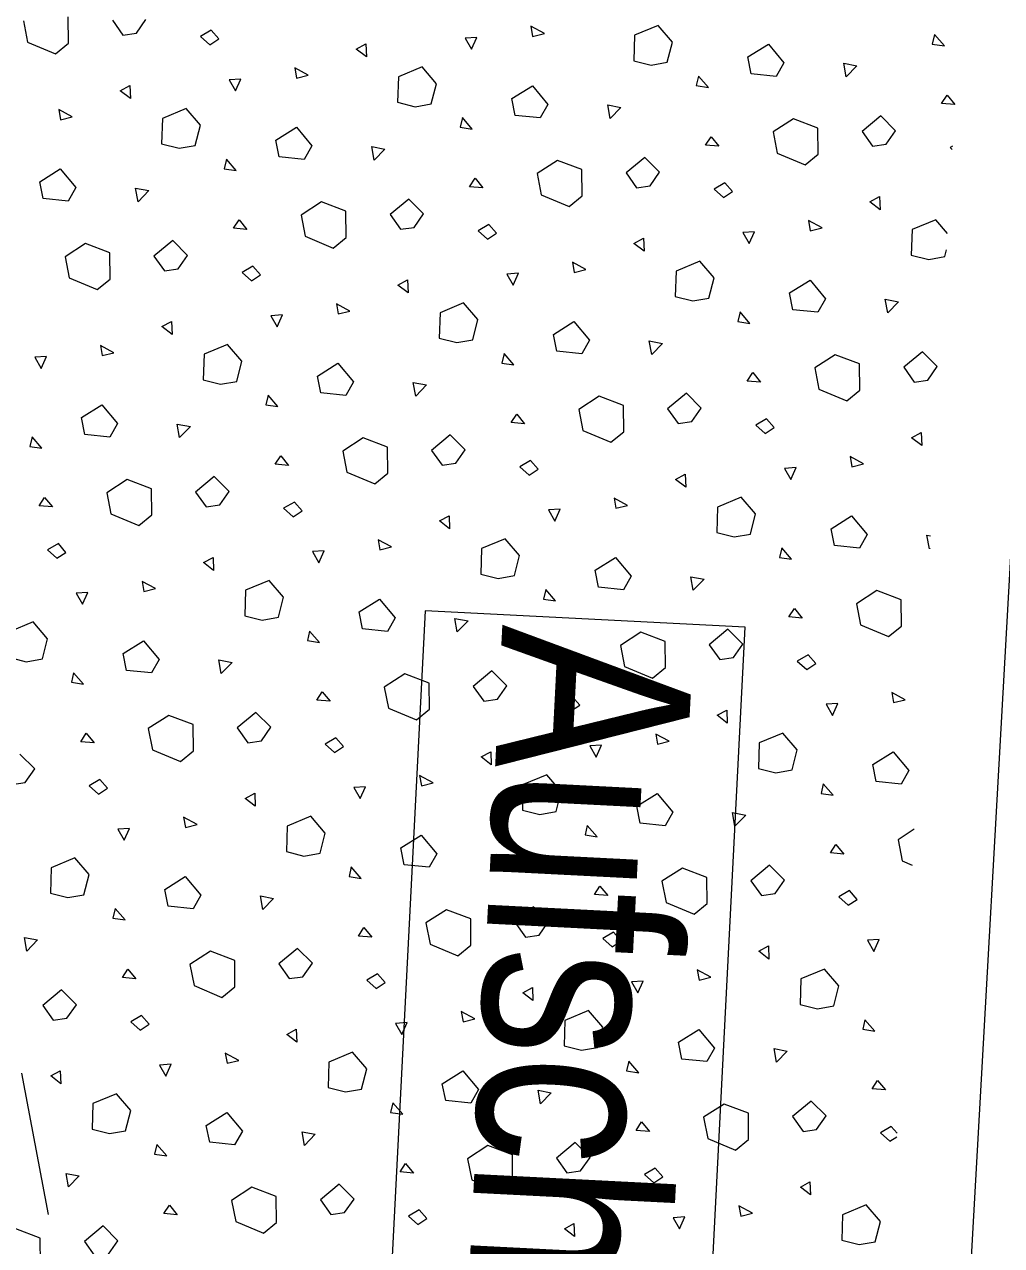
# Model space of a CAD drawing. Header units: metres. Extents: x -19025 to 34897, y -14024 to 26069.
# Drawn here: x -12150 to -11640, y 16066 to 16704 of the extents above; entities that cross this region are included whole.
import ezdxf

# ---------------------------------------------------------------- set-up
doc = ezdxf.new("R2010")
doc.units = ezdxf.units.M
doc.header["$MEASUREMENT"] = 0
doc.linetypes.add('Strichlinie eng', pattern=[0.1, 0.075, -0.025])
doc.linetypes.add('Strichlinie mittel', pattern=[0.15, 0.1, -0.05])
for name, color, linetype in [('221 Gefälledämmung 3D', 7, 'Continuous'), ('310 Dachkonstruktion massiv', 7, 'Continuous'), ('930 Beschriftung Allgemein', 7, 'Continuous'), ('937 Beschriftung Detail', 7, 'Continuous')]:
    doc.layers.add(name, color=color, linetype=linetype)
doc.styles.add('ERSTELLTER_STIL_9', font='arial.ttf', dxfattribs={"width": 0.8})

# ---------------------------------------------------------------- blocks, each defined once
blk = doc.blocks.new('*X769')
at = {"layer": '930 Beschriftung Allgemein', "color": 254, "linetype": 'Continuous', "lineweight": 9, "true_color": 0xd4d4d4}
for p, q in [((-13.87826, 20.99686), (-13.87839, 21.01053)), ((-13.84279, 21.00211), (-13.83786, 21.00914)), ((-13.90175, 21.00846), (-13.89958, 20.99743)), ((-13.85537, 21.00879), (-13.84991, 21.00108)), ((-13.80387, 21.00358), (-13.80945, 21.00032)), ((-13.79987, 20.99904), (-13.80387, 21.00358)), ((-13.63713, 21.00561), (-13.63619, 21.0003)), ((-13.63007, 21.00184), (-13.63713, 21.00561)), ((-13.57076, 21.00611), (-13.58309, 21.00097)), ((-13.56329, 20.99739), (-13.57076, 21.00611)), ((-13.89958, 20.99743), (-13.88504, 20.99133)), ((-13.88504, 20.99133), (-13.87826, 20.99686)), ((-13.84991, 21.00108), (-13.84279, 21.00211)), ((-13.80945, 21.00032), (-13.80457, 20.99593)), ((-13.80457, 20.99593), (-13.79987, 20.99904)), ((-13.72815, 20.99371), (-13.72315, 20.99642)), ((-13.72315, 20.99642), (-13.72287, 20.98963)), ((-13.6653, 20.99982), (-13.67139, 20.99943)), ((-13.67139, 20.99943), (-13.66808, 20.99362)), ((-13.66808, 20.99362), (-13.6653, 20.99982)), ((-13.63619, 21.0003), (-13.63007, 21.00184)), ((-13.58309, 21.00097), (-13.58348, 20.98767)), ((-13.566, 20.98687), (-13.56329, 20.99739)), ((-13.52391, 20.98966), (-13.51322, 20.99633)), ((-13.51322, 20.99633), (-13.50511, 20.98658)), ((-13.42659, 21.00137), (-13.42777, 20.99637)), ((-13.42777, 20.99637), (-13.42144, 20.99543)), ((-13.42144, 20.99543), (-13.42659, 21.00137)), ((-13.72287, 20.98963), (-13.72815, 20.99371)), ((-13.76023, 20.98391), (-13.75929, 20.9786)), ((-13.75317, 20.98013), (-13.76023, 20.98391)), ((-13.69386, 20.98441), (-13.70619, 20.97927)), ((-13.68639, 20.97568), (-13.69386, 20.98441)), ((-13.58348, 20.98767), (-13.57441, 20.98539)), ((-13.57441, 20.98539), (-13.566, 20.98687)), ((-13.52213, 20.98084), (-13.52391, 20.98966)), ((-13.50511, 20.98658), (-13.50911, 20.97949)), ((-13.47393, 20.9863), (-13.46708, 20.98499)), ((-13.47268, 20.97921), (-13.47393, 20.9863)), ((-13.46708, 20.98499), (-13.47268, 20.97921)), ((-13.7884, 20.97811), (-13.79449, 20.97772)), ((-13.79449, 20.97772), (-13.79119, 20.97192)), ((-13.79119, 20.97192), (-13.7884, 20.97811)), ((-13.75929, 20.9786), (-13.75317, 20.98013)), ((-13.70619, 20.97927), (-13.70658, 20.96596)), ((-13.5497, 20.97966), (-13.55087, 20.97466)), ((-13.54454, 20.97372), (-13.5497, 20.97966)), ((-13.50911, 20.97949), (-13.52213, 20.98084)), ((-13.85125, 20.97201), (-13.84626, 20.97471)), ((-13.84597, 20.96792), (-13.85125, 20.97201)), ((-13.84626, 20.97471), (-13.84597, 20.96792)), ((-13.6891, 20.96517), (-13.68639, 20.97568)), ((-13.64701, 20.96795), (-13.63632, 20.97463)), ((-13.63632, 20.97463), (-13.62821, 20.96488)), ((-13.55087, 20.97466), (-13.54454, 20.97372)), ((-13.70658, 20.96596), (-13.69751, 20.96368)), ((-13.69751, 20.96368), (-13.6891, 20.96517)), ((-13.64523, 20.95914), (-13.64701, 20.96795)), ((-13.62821, 20.96488), (-13.63221, 20.95778)), ((-13.59703, 20.96459), (-13.59019, 20.96329)), ((-13.59578, 20.95751), (-13.59703, 20.96459)), ((-13.42287, 20.96533), (-13.41999, 20.96971)), ((-13.41604, 20.96474), (-13.42287, 20.96533)), ((-13.41999, 20.96971), (-13.41603, 20.96487)), ((-13.88333, 20.9622), (-13.88239, 20.95689)), ((-13.87627, 20.95843), (-13.88333, 20.9622)), ((-13.88239, 20.95689), (-13.87627, 20.95843)), ((-13.81696, 20.9627), (-13.82929, 20.95756)), ((-13.80949, 20.95398), (-13.81696, 20.9627)), ((-13.6728, 20.95796), (-13.67397, 20.95296)), ((-13.66764, 20.95202), (-13.6728, 20.95796)), ((-13.63221, 20.95778), (-13.64523, 20.95914)), ((-13.59019, 20.96329), (-13.59578, 20.95751)), ((-13.45461, 20.95892), (-13.46436, 20.95081)), ((-13.44686, 20.95116), (-13.45461, 20.95892)), ((-13.82929, 20.95756), (-13.82968, 20.94426)), ((-13.8122, 20.94346), (-13.80949, 20.95398)), ((-13.77011, 20.94624), (-13.75942, 20.95292)), ((-13.75942, 20.95292), (-13.75131, 20.94317)), ((-13.67397, 20.95296), (-13.66764, 20.95202)), ((-13.50009, 20.95737), (-13.51074, 20.95048)), ((-13.48738, 20.95254), (-13.50009, 20.95737)), ((-13.48725, 20.93888), (-13.48738, 20.95254)), ((-13.76833, 20.93743), (-13.77011, 20.94624)), ((-13.54597, 20.94362), (-13.54309, 20.94801)), ((-13.54309, 20.94801), (-13.53902, 20.94302)), ((-13.51074, 20.95048), (-13.50857, 20.93945)), ((-13.46436, 20.95081), (-13.4589, 20.9431)), ((-13.45178, 20.94413), (-13.44686, 20.95116)), ((-13.82968, 20.94426), (-13.82061, 20.94198)), ((-13.82061, 20.94198), (-13.8122, 20.94346)), ((-13.75131, 20.94317), (-13.75531, 20.93608)), ((-13.72013, 20.94288), (-13.71329, 20.94158)), ((-13.71888, 20.9358), (-13.72013, 20.94288)), ((-13.71329, 20.94158), (-13.71888, 20.9358)), ((-13.53902, 20.94302), (-13.54597, 20.94362)), ((-13.50857, 20.93945), (-13.49403, 20.93334)), ((-13.49403, 20.93334), (-13.48725, 20.93888)), ((-13.4589, 20.9431), (-13.45178, 20.94413)), ((-13.41726, 20.94303), (-13.41844, 20.94233)), ((-13.41844, 20.94233), (-13.41735, 20.94136)), ((-13.7959, 20.93625), (-13.79707, 20.93125)), ((-13.79074, 20.93031), (-13.7959, 20.93625)), ((-13.75531, 20.93608), (-13.76833, 20.93743)), ((-13.6232, 20.93567), (-13.63384, 20.92877)), ((-13.61048, 20.93084), (-13.6232, 20.93567)), ((-13.57771, 20.93721), (-13.58746, 20.9291)), ((-13.56996, 20.92945), (-13.57771, 20.93721)), ((-13.89321, 20.92454), (-13.88252, 20.93121)), ((-13.88252, 20.93121), (-13.87442, 20.92146)), ((-13.79707, 20.93125), (-13.79074, 20.93031)), ((-13.66907, 20.92192), (-13.6662, 20.9263)), ((-13.6662, 20.9263), (-13.66212, 20.92132)), ((-13.63384, 20.92877), (-13.63167, 20.91775)), ((-13.61035, 20.91717), (-13.61048, 20.93084)), ((-13.58746, 20.9291), (-13.582, 20.92139)), ((-13.57488, 20.92242), (-13.56996, 20.92945)), ((-13.89143, 20.91572), (-13.89321, 20.92454)), ((-13.87442, 20.92146), (-13.87841, 20.91437)), ((-13.84323, 20.92118), (-13.83639, 20.91988)), ((-13.84199, 20.9141), (-13.84323, 20.92118)), ((-13.83639, 20.91988), (-13.84199, 20.9141)), ((-13.66212, 20.92132), (-13.66907, 20.92192)), ((-13.582, 20.92139), (-13.57488, 20.92242)), ((-13.53596, 20.9239), (-13.54154, 20.92063)), ((-13.54154, 20.92063), (-13.53666, 20.91624)), ((-13.53196, 20.91935), (-13.53596, 20.9239)), ((-13.87841, 20.91437), (-13.89143, 20.91572)), ((-13.7463, 20.91396), (-13.75694, 20.90706)), ((-13.73358, 20.90913), (-13.7463, 20.91396)), ((-13.70081, 20.9155), (-13.71057, 20.9074)), ((-13.69306, 20.90774), (-13.70081, 20.9155)), ((-13.63167, 20.91775), (-13.61713, 20.91164)), ((-13.61713, 20.91164), (-13.61035, 20.91717)), ((-13.53666, 20.91624), (-13.53196, 20.91935)), ((-13.46025, 20.91402), (-13.45525, 20.91673)), ((-13.45496, 20.90994), (-13.46025, 20.91402)), ((-13.45525, 20.91673), (-13.45496, 20.90994)), ((-13.75694, 20.90706), (-13.75477, 20.89604)), ((-13.73345, 20.89546), (-13.73358, 20.90913)), ((-13.71057, 20.9074), (-13.7051, 20.89969)), ((-13.69798, 20.90072), (-13.69306, 20.90774)), ((-13.79217, 20.90021), (-13.7893, 20.9046)), ((-13.7893, 20.9046), (-13.78522, 20.89961)), ((-13.7051, 20.89969), (-13.69798, 20.90072)), ((-13.65906, 20.90219), (-13.66464, 20.89892)), ((-13.65506, 20.89765), (-13.65906, 20.90219)), ((-13.49232, 20.90422), (-13.49138, 20.89891)), ((-13.48526, 20.90044), (-13.49232, 20.90422)), ((-13.42595, 20.90472), (-13.43828, 20.89958)), ((-13.41981, 20.89754), (-13.42595, 20.90472)), ((-13.78522, 20.89961), (-13.79217, 20.90021)), ((-13.75477, 20.89604), (-13.74023, 20.88993)), ((-13.74023, 20.88993), (-13.73345, 20.89546)), ((-13.66464, 20.89892), (-13.65976, 20.89454)), ((-13.65976, 20.89454), (-13.65506, 20.89765)), ((-13.58335, 20.89232), (-13.57835, 20.89503)), ((-13.57835, 20.89503), (-13.57806, 20.88823)), ((-13.52049, 20.89843), (-13.52658, 20.89804)), ((-13.52658, 20.89804), (-13.52328, 20.89223)), ((-13.52328, 20.89223), (-13.52049, 20.89843)), ((-13.49138, 20.89891), (-13.48526, 20.90044)), ((-13.43828, 20.89958), (-13.43867, 20.88627)), ((-13.8694, 20.89226), (-13.88005, 20.88536)), ((-13.85668, 20.88743), (-13.8694, 20.89226)), ((-13.82392, 20.8938), (-13.83367, 20.88569)), ((-13.81616, 20.88604), (-13.82392, 20.8938)), ((-13.57806, 20.88823), (-13.58335, 20.89232)), ((-13.42119, 20.88548), (-13.42029, 20.88899)), ((-13.88005, 20.88536), (-13.87787, 20.87433)), ((-13.85655, 20.87376), (-13.85668, 20.88743)), ((-13.83367, 20.88569), (-13.8282, 20.87798)), ((-13.82108, 20.87901), (-13.81616, 20.88604)), ((-13.61542, 20.88251), (-13.61448, 20.8772)), ((-13.60836, 20.87874), (-13.61542, 20.88251)), ((-13.54905, 20.88301), (-13.56138, 20.87787)), ((-13.54158, 20.87429), (-13.54905, 20.88301)), ((-13.43867, 20.88627), (-13.4296, 20.88399)), ((-13.4296, 20.88399), (-13.42119, 20.88548)), ((-13.8282, 20.87798), (-13.82108, 20.87901)), ((-13.78216, 20.88048), (-13.78774, 20.87722)), ((-13.78774, 20.87722), (-13.78286, 20.87283)), ((-13.78286, 20.87283), (-13.77816, 20.87594)), ((-13.77816, 20.87594), (-13.78216, 20.88048)), ((-13.64359, 20.87672), (-13.64968, 20.87633)), ((-13.64968, 20.87633), (-13.64638, 20.87052)), ((-13.64638, 20.87052), (-13.64359, 20.87672)), ((-13.61448, 20.8772), (-13.60836, 20.87874)), ((-13.56138, 20.87787), (-13.56177, 20.86457)), ((-13.87787, 20.87433), (-13.86333, 20.86823)), ((-13.86333, 20.86823), (-13.85655, 20.87376)), ((-13.70645, 20.87061), (-13.70145, 20.87332)), ((-13.70116, 20.86652), (-13.70645, 20.87061)), ((-13.70145, 20.87332), (-13.70116, 20.86652)), ((-13.54429, 20.86377), (-13.54158, 20.87429)), ((-13.5022, 20.86655), (-13.49151, 20.87323)), ((-13.49151, 20.87323), (-13.48341, 20.86348)), ((-13.56177, 20.86457), (-13.5527, 20.86229)), ((-13.5527, 20.86229), (-13.54429, 20.86377)), ((-13.50042, 20.85774), (-13.5022, 20.86655)), ((-13.48341, 20.86348), (-13.4874, 20.85639)), ((-13.45223, 20.8632), (-13.44538, 20.86189)), ((-13.45098, 20.85611), (-13.45223, 20.8632)), ((-13.73852, 20.86081), (-13.73758, 20.8555)), ((-13.73147, 20.85703), (-13.73852, 20.86081)), ((-13.73758, 20.8555), (-13.73147, 20.85703)), ((-13.68448, 20.85616), (-13.68488, 20.84286)), ((-13.67216, 20.8613), (-13.68448, 20.85616)), ((-13.66469, 20.85258), (-13.67216, 20.8613)), ((-13.52799, 20.85656), (-13.52916, 20.85156)), ((-13.52284, 20.85062), (-13.52799, 20.85656)), ((-13.4874, 20.85639), (-13.50042, 20.85774)), ((-13.44538, 20.86189), (-13.45098, 20.85611)), ((-13.82955, 20.84891), (-13.82455, 20.85161)), ((-13.82455, 20.85161), (-13.82426, 20.84482)), ((-13.76669, 20.85501), (-13.77278, 20.85462)), ((-13.77278, 20.85462), (-13.76948, 20.84882)), ((-13.76948, 20.84882), (-13.76669, 20.85501)), ((-13.66739, 20.84207), (-13.66469, 20.85258)), ((-13.6253, 20.84485), (-13.61462, 20.85152)), ((-13.61462, 20.85152), (-13.60651, 20.84177)), ((-13.52916, 20.85156), (-13.52284, 20.85062)), ((-13.82426, 20.84482), (-13.82955, 20.84891)), ((-13.62352, 20.83604), (-13.6253, 20.84485)), ((-13.86162, 20.8391), (-13.86068, 20.83379)), ((-13.85457, 20.83532), (-13.86162, 20.8391)), ((-13.79526, 20.8396), (-13.80758, 20.83446)), ((-13.78779, 20.83088), (-13.79526, 20.8396)), ((-13.68488, 20.84286), (-13.6758, 20.84058)), ((-13.6758, 20.84058), (-13.66739, 20.84207)), ((-13.60651, 20.84177), (-13.6105, 20.83468)), ((-13.57533, 20.84149), (-13.56848, 20.84019)), ((-13.57408, 20.83441), (-13.57533, 20.84149)), ((-13.56848, 20.84019), (-13.57408, 20.83441)), ((-13.88979, 20.83331), (-13.89589, 20.83292)), ((-13.89589, 20.83292), (-13.89258, 20.82711)), ((-13.89258, 20.82711), (-13.88979, 20.83331)), ((-13.86068, 20.83379), (-13.85457, 20.83532)), ((-13.80758, 20.83446), (-13.80798, 20.82116)), ((-13.79049, 20.82036), (-13.78779, 20.83088)), ((-13.65109, 20.83485), (-13.65226, 20.82986)), ((-13.64594, 20.82892), (-13.65109, 20.83485)), ((-13.6105, 20.83468), (-13.62352, 20.83604)), ((-13.47839, 20.83427), (-13.48904, 20.82738)), ((-13.46567, 20.82944), (-13.47839, 20.83427)), ((-13.43291, 20.83581), (-13.44266, 20.82771)), ((-13.42515, 20.82806), (-13.43291, 20.83581)), ((-13.7484, 20.82314), (-13.73772, 20.82982)), ((-13.73772, 20.82982), (-13.72961, 20.82007)), ((-13.65226, 20.82986), (-13.64594, 20.82892)), ((-13.52427, 20.82052), (-13.52139, 20.82491)), ((-13.52139, 20.82491), (-13.51732, 20.81992)), ((-13.48904, 20.82738), (-13.48686, 20.81635)), ((-13.46554, 20.81577), (-13.46567, 20.82944)), ((-13.44266, 20.82771), (-13.43719, 20.82)), ((-13.43007, 20.82103), (-13.42515, 20.82806)), ((-13.80798, 20.82116), (-13.7989, 20.81888)), ((-13.7989, 20.81888), (-13.79049, 20.82036)), ((-13.74662, 20.81433), (-13.7484, 20.82314)), ((-13.72961, 20.82007), (-13.73361, 20.81297)), ((-13.69843, 20.81978), (-13.69158, 20.81848)), ((-13.69718, 20.8127), (-13.69843, 20.81978)), ((-13.69158, 20.81848), (-13.69718, 20.8127)), ((-13.51732, 20.81992), (-13.52427, 20.82052)), ((-13.43719, 20.82), (-13.43007, 20.82103)), ((-13.77419, 20.81315), (-13.77536, 20.80815)), ((-13.76904, 20.80721), (-13.77419, 20.81315)), ((-13.73361, 20.81297), (-13.74662, 20.81433)), ((-13.60149, 20.81257), (-13.61214, 20.80567)), ((-13.58877, 20.80774), (-13.60149, 20.81257)), ((-13.55601, 20.81411), (-13.56576, 20.806)), ((-13.54825, 20.80635), (-13.55601, 20.81411)), ((-13.48686, 20.81635), (-13.47233, 20.81024)), ((-13.47233, 20.81024), (-13.46554, 20.81577)), ((-13.87151, 20.80144), (-13.86082, 20.80811)), ((-13.86082, 20.80811), (-13.85271, 20.79836)), ((-13.77536, 20.80815), (-13.76904, 20.80721)), ((-13.61214, 20.80567), (-13.60997, 20.79464)), ((-13.58864, 20.79407), (-13.58877, 20.80774)), ((-13.56576, 20.806), (-13.56029, 20.79829)), ((-13.55317, 20.79932), (-13.54825, 20.80635)), ((-13.86972, 20.79262), (-13.87151, 20.80144)), ((-13.64737, 20.79881), (-13.64449, 20.8032)), ((-13.64042, 20.79821), (-13.64737, 20.79881)), ((-13.64449, 20.8032), (-13.64042, 20.79821)), ((-13.56029, 20.79829), (-13.55317, 20.79932)), ((-13.51425, 20.80079), (-13.51984, 20.79753)), ((-13.51026, 20.79625), (-13.51425, 20.80079)), ((-13.85671, 20.79127), (-13.86972, 20.79262)), ((-13.85271, 20.79836), (-13.85671, 20.79127)), ((-13.82153, 20.79808), (-13.81468, 20.79677)), ((-13.82028, 20.791), (-13.82153, 20.79808)), ((-13.81468, 20.79677), (-13.82028, 20.791)), ((-13.67911, 20.7924), (-13.68886, 20.78429)), ((-13.67135, 20.78464), (-13.67911, 20.7924)), ((-13.60997, 20.79464), (-13.59543, 20.78854)), ((-13.59543, 20.78854), (-13.58864, 20.79407)), ((-13.51984, 20.79753), (-13.51496, 20.79314)), ((-13.51496, 20.79314), (-13.51026, 20.79625)), ((-13.43854, 20.79092), (-13.43354, 20.79363)), ((-13.43354, 20.79363), (-13.43326, 20.78684)), ((-13.89729, 20.79144), (-13.89846, 20.78644)), ((-13.89846, 20.78644), (-13.89214, 20.78551)), ((-13.89214, 20.78551), (-13.89729, 20.79144)), ((-13.72459, 20.79086), (-13.73524, 20.78396)), ((-13.71187, 20.78603), (-13.72459, 20.79086)), ((-13.71174, 20.77236), (-13.71187, 20.78603)), ((-13.43326, 20.78684), (-13.43854, 20.79092)), ((-13.77047, 20.77711), (-13.76759, 20.78149)), ((-13.76759, 20.78149), (-13.76352, 20.77651)), ((-13.73524, 20.78396), (-13.73307, 20.77294)), ((-13.68886, 20.78429), (-13.68339, 20.77659)), ((-13.67627, 20.77761), (-13.67135, 20.78464)), ((-13.47061, 20.78112), (-13.46968, 20.77581)), ((-13.46356, 20.77734), (-13.47061, 20.78112)), ((-13.76352, 20.77651), (-13.77047, 20.77711)), ((-13.68339, 20.77659), (-13.67627, 20.77761)), ((-13.63735, 20.77909), (-13.64294, 20.77582)), ((-13.64294, 20.77582), (-13.63806, 20.77143)), ((-13.63806, 20.77143), (-13.63336, 20.77454)), ((-13.63336, 20.77454), (-13.63735, 20.77909)), ((-13.49878, 20.77532), (-13.50488, 20.77493)), ((-13.50488, 20.77493), (-13.50157, 20.76913)), ((-13.50157, 20.76913), (-13.49878, 20.77532)), ((-13.46968, 20.77581), (-13.46356, 20.77734)), ((-13.84769, 20.76916), (-13.85834, 20.76226)), ((-13.83497, 20.76432), (-13.84769, 20.76916)), ((-13.80221, 20.7707), (-13.81196, 20.76259)), ((-13.79445, 20.76294), (-13.80221, 20.7707)), ((-13.73307, 20.77294), (-13.71853, 20.76683)), ((-13.71853, 20.76683), (-13.71174, 20.77236)), ((-13.56164, 20.76922), (-13.55664, 20.77192)), ((-13.55636, 20.76513), (-13.56164, 20.76922)), ((-13.55664, 20.77192), (-13.55636, 20.76513)), ((-13.85834, 20.76226), (-13.85617, 20.75123)), ((-13.83485, 20.75066), (-13.83497, 20.76432)), ((-13.81196, 20.76259), (-13.80649, 20.75488)), ((-13.79937, 20.75591), (-13.79445, 20.76294)), ((-13.89357, 20.7554), (-13.89069, 20.75979)), ((-13.88662, 20.7548), (-13.89357, 20.7554)), ((-13.89069, 20.75979), (-13.88662, 20.7548)), ((-13.80649, 20.75488), (-13.79937, 20.75591)), ((-13.76045, 20.75738), (-13.76604, 20.75412)), ((-13.76604, 20.75412), (-13.76116, 20.74973)), ((-13.75646, 20.75284), (-13.76045, 20.75738)), ((-13.59371, 20.75941), (-13.59278, 20.7541)), ((-13.58666, 20.75564), (-13.59371, 20.75941)), ((-13.59278, 20.7541), (-13.58666, 20.75564)), ((-13.53968, 20.75477), (-13.54007, 20.74147)), ((-13.52735, 20.75991), (-13.53968, 20.75477)), ((-13.51988, 20.75119), (-13.52735, 20.75991)), ((-13.85617, 20.75123), (-13.84163, 20.74513)), ((-13.84163, 20.74513), (-13.83485, 20.75066)), ((-13.76116, 20.74973), (-13.75646, 20.75284)), ((-13.68474, 20.74751), (-13.67974, 20.75022)), ((-13.67974, 20.75022), (-13.67946, 20.74342)), ((-13.62189, 20.75362), (-13.62798, 20.75323)), ((-13.62798, 20.75323), (-13.62467, 20.74742)), ((-13.62467, 20.74742), (-13.62189, 20.75362)), ((-13.52259, 20.74067), (-13.51988, 20.75119)), ((-13.4805, 20.74345), (-13.46981, 20.75013)), ((-13.46981, 20.75013), (-13.4617, 20.74038)), ((-13.67946, 20.74342), (-13.68474, 20.74751)), ((-13.54007, 20.74147), (-13.531, 20.73919)), ((-13.47871, 20.73464), (-13.4805, 20.74345)), ((-13.88355, 20.73568), (-13.88914, 20.73241)), ((-13.87956, 20.73113), (-13.88355, 20.73568)), ((-13.71681, 20.73771), (-13.71588, 20.73239)), ((-13.70976, 20.73393), (-13.71681, 20.73771)), ((-13.65045, 20.7382), (-13.66278, 20.73306)), ((-13.64298, 20.72948), (-13.65045, 20.7382)), ((-13.531, 20.73919), (-13.52259, 20.74067)), ((-13.4617, 20.74038), (-13.4657, 20.73329)), ((-13.43052, 20.74009), (-13.42865, 20.73974)), ((-13.42927, 20.73301), (-13.43052, 20.74009)), ((-13.88914, 20.73241), (-13.88426, 20.72802)), ((-13.88426, 20.72802), (-13.87956, 20.73113)), ((-13.80784, 20.72581), (-13.80284, 20.72851)), ((-13.80284, 20.72851), (-13.80256, 20.72172)), ((-13.74499, 20.73191), (-13.75108, 20.73152)), ((-13.75108, 20.73152), (-13.74777, 20.72572)), ((-13.74777, 20.72572), (-13.74499, 20.73191)), ((-13.71588, 20.73239), (-13.70976, 20.73393)), ((-13.66278, 20.73306), (-13.66317, 20.71976)), ((-13.64569, 20.71896), (-13.64298, 20.72948)), ((-13.50628, 20.73346), (-13.50746, 20.72846)), ((-13.50113, 20.72752), (-13.50628, 20.73346)), ((-13.4657, 20.73329), (-13.47871, 20.73464)), ((-13.42902, 20.73327), (-13.42927, 20.73301)), ((-13.80256, 20.72172), (-13.80784, 20.72581)), ((-13.6036, 20.72175), (-13.59291, 20.72842)), ((-13.59291, 20.72842), (-13.5848, 20.71867)), ((-13.50746, 20.72846), (-13.50113, 20.72752)), ((-13.83992, 20.716), (-13.83898, 20.71069)), ((-13.83286, 20.71222), (-13.83992, 20.716)), ((-13.77355, 20.7165), (-13.78588, 20.71136)), ((-13.76608, 20.70778), (-13.77355, 20.7165)), ((-13.66317, 20.71976), (-13.6541, 20.71748)), ((-13.6541, 20.71748), (-13.64569, 20.71896)), ((-13.60182, 20.71294), (-13.6036, 20.72175)), ((-13.5848, 20.71867), (-13.5888, 20.71158)), ((-13.55362, 20.71839), (-13.54677, 20.71709)), ((-13.55237, 20.71131), (-13.55362, 20.71839)), ((-13.54677, 20.71709), (-13.55237, 20.71131)), ((-13.86809, 20.71021), (-13.87418, 20.70982)), ((-13.87418, 20.70982), (-13.87087, 20.70401)), ((-13.87087, 20.70401), (-13.86809, 20.71021)), ((-13.83898, 20.71069), (-13.83286, 20.71222)), ((-13.78588, 20.71136), (-13.78627, 20.69805)), ((-13.62938, 20.71175), (-13.63056, 20.70675)), ((-13.62423, 20.70582), (-13.62938, 20.71175)), ((-13.5888, 20.71158), (-13.60182, 20.71294)), ((-13.45668, 20.71117), (-13.46733, 20.70427)), ((-13.44397, 20.70634), (-13.45668, 20.71117)), ((-13.76879, 20.69726), (-13.76608, 20.70778)), ((-13.7267, 20.70004), (-13.71601, 20.70672)), ((-13.71601, 20.70672), (-13.7079, 20.69697)), ((-13.63056, 20.70675), (-13.62423, 20.70582)), ((-13.46733, 20.70427), (-13.46516, 20.69325)), ((-13.44384, 20.69267), (-13.44397, 20.70634)), ((-13.78627, 20.69805), (-13.7772, 20.69578)), ((-13.7772, 20.69578), (-13.76879, 20.69726)), ((-13.72492, 20.69123), (-13.7267, 20.70004)), ((-13.7079, 20.69697), (-13.7119, 20.68987)), ((-13.67672, 20.69668), (-13.66987, 20.69538)), ((-13.67547, 20.6896), (-13.67672, 20.69668)), ((-13.50256, 20.69742), (-13.49968, 20.70181)), ((-13.49561, 20.69682), (-13.50256, 20.69742)), ((-13.49968, 20.70181), (-13.49561, 20.69682)), ((-13.89665, 20.69479), (-13.90898, 20.68965)), ((-13.88918, 20.68607), (-13.89665, 20.69479)), ((-13.7119, 20.68987), (-13.72492, 20.69123)), ((-13.66987, 20.69538), (-13.67547, 20.6896)), ((-13.5343, 20.69101), (-13.54405, 20.6829)), ((-13.52654, 20.68325), (-13.5343, 20.69101)), ((-13.46516, 20.69325), (-13.45062, 20.68714)), ((-13.45062, 20.68714), (-13.44384, 20.69267)), ((-13.89189, 20.67555), (-13.88918, 20.68607)), ((-13.8498, 20.67834), (-13.83911, 20.68501)), ((-13.83911, 20.68501), (-13.831, 20.67526)), ((-13.75249, 20.69005), (-13.75366, 20.68505)), ((-13.75366, 20.68505), (-13.74733, 20.68411)), ((-13.74733, 20.68411), (-13.75249, 20.69005)), ((-13.57978, 20.68947), (-13.59043, 20.68257)), ((-13.56707, 20.68464), (-13.57978, 20.68947)), ((-13.56694, 20.67097), (-13.56707, 20.68464)), ((-13.84802, 20.66952), (-13.8498, 20.67834)), ((-13.62566, 20.67571), (-13.62278, 20.6801)), ((-13.62278, 20.6801), (-13.61871, 20.67511)), ((-13.59043, 20.68257), (-13.58826, 20.67154)), ((-13.54405, 20.6829), (-13.53859, 20.67519)), ((-13.53147, 20.67622), (-13.52654, 20.68325)), ((-13.49255, 20.67769), (-13.49813, 20.67443)), ((-13.48855, 20.67315), (-13.49255, 20.67769)), ((-13.90937, 20.67635), (-13.9003, 20.67407)), ((-13.9003, 20.67407), (-13.89189, 20.67555)), ((-13.831, 20.67526), (-13.835, 20.66817)), ((-13.79982, 20.67498), (-13.79298, 20.67367)), ((-13.79857, 20.66789), (-13.79982, 20.67498)), ((-13.79298, 20.67367), (-13.79857, 20.66789)), ((-13.61871, 20.67511), (-13.62566, 20.67571)), ((-13.58826, 20.67154), (-13.57372, 20.66544)), ((-13.53859, 20.67519), (-13.53147, 20.67622)), ((-13.49813, 20.67443), (-13.49325, 20.67004)), ((-13.49325, 20.67004), (-13.48855, 20.67315)), ((-13.87559, 20.66834), (-13.87676, 20.66334)), ((-13.87043, 20.6624), (-13.87559, 20.66834)), ((-13.835, 20.66817), (-13.84802, 20.66952)), ((-13.70288, 20.66776), (-13.71353, 20.66086)), ((-13.69017, 20.66293), (-13.70288, 20.66776)), ((-13.6574, 20.6693), (-13.66715, 20.66119)), ((-13.64965, 20.66154), (-13.6574, 20.6693)), ((-13.57372, 20.66544), (-13.56694, 20.67097)), ((-13.87676, 20.66334), (-13.87043, 20.6624)), ((-13.74876, 20.65401), (-13.74588, 20.65839)), ((-13.74588, 20.65839), (-13.74181, 20.65341)), ((-13.71353, 20.66086), (-13.71136, 20.64984)), ((-13.69004, 20.64926), (-13.69017, 20.66293)), ((-13.66715, 20.66119), (-13.66169, 20.65349)), ((-13.65457, 20.65451), (-13.64965, 20.66154)), ((-13.74181, 20.65341), (-13.74876, 20.65401)), ((-13.66169, 20.65349), (-13.65457, 20.65451)), ((-13.61565, 20.65599), (-13.62123, 20.65272)), ((-13.62123, 20.65272), (-13.61635, 20.64833)), ((-13.61165, 20.65144), (-13.61565, 20.65599)), ((-13.47708, 20.65222), (-13.48317, 20.65183)), ((-13.47987, 20.64603), (-13.47708, 20.65222)), ((-13.44891, 20.65802), (-13.44797, 20.65271)), ((-13.44185, 20.65424), (-13.44891, 20.65802)), ((-13.44797, 20.65271), (-13.44185, 20.65424)), ((-13.82598, 20.64605), (-13.83663, 20.63916)), ((-13.81327, 20.64122), (-13.82598, 20.64605)), ((-13.7805, 20.6476), (-13.79025, 20.63949)), ((-13.77275, 20.63984), (-13.7805, 20.6476)), ((-13.71136, 20.64984), (-13.69682, 20.64373)), ((-13.69682, 20.64373), (-13.69004, 20.64926)), ((-13.61635, 20.64833), (-13.61165, 20.65144)), ((-13.53993, 20.64612), (-13.53494, 20.64882)), ((-13.53465, 20.64203), (-13.53993, 20.64612)), ((-13.53494, 20.64882), (-13.53465, 20.64203)), ((-13.48317, 20.65183), (-13.47987, 20.64603)), ((-13.81314, 20.62756), (-13.81327, 20.64122)), ((-13.79025, 20.63949), (-13.78479, 20.63178)), ((-13.77767, 20.63281), (-13.77275, 20.63984)), ((-13.87186, 20.6323), (-13.86899, 20.63669)), ((-13.86899, 20.63669), (-13.86491, 20.6317)), ((-13.83663, 20.63916), (-13.83446, 20.62813)), ((-13.73875, 20.63428), (-13.74433, 20.63101)), ((-13.73475, 20.62974), (-13.73875, 20.63428)), ((-13.57201, 20.63631), (-13.57107, 20.631)), ((-13.56495, 20.63253), (-13.57201, 20.63631)), ((-13.50564, 20.63681), (-13.51797, 20.63167)), ((-13.49817, 20.62809), (-13.50564, 20.63681)), ((-13.86491, 20.6317), (-13.87186, 20.6323)), ((-13.83446, 20.62813), (-13.81992, 20.62202)), ((-13.81992, 20.62202), (-13.81314, 20.62756)), ((-13.78479, 20.63178), (-13.77767, 20.63281)), ((-13.74433, 20.63101), (-13.73945, 20.62663)), ((-13.73945, 20.62663), (-13.73475, 20.62974)), ((-13.66304, 20.62441), (-13.65804, 20.62712)), ((-13.65804, 20.62712), (-13.65775, 20.62032)), ((-13.60018, 20.63052), (-13.60627, 20.63013)), ((-13.60627, 20.63013), (-13.60297, 20.62432)), ((-13.60297, 20.62432), (-13.60018, 20.63052)), ((-13.57107, 20.631), (-13.56495, 20.63253)), ((-13.51797, 20.63167), (-13.51836, 20.61837)), ((-13.50088, 20.61757), (-13.49817, 20.62809)), ((-13.45879, 20.62035), (-13.4481, 20.62703)), ((-13.4481, 20.62703), (-13.43999, 20.61728)), ((-13.89585, 20.61813), (-13.9036, 20.62589)), ((-13.65775, 20.62032), (-13.66304, 20.62441)), ((-13.45701, 20.61154), (-13.45879, 20.62035)), ((-13.90077, 20.6111), (-13.89585, 20.61813)), ((-13.69511, 20.6146), (-13.69417, 20.60929)), ((-13.68805, 20.61083), (-13.69511, 20.6146)), ((-13.62874, 20.6151), (-13.64107, 20.60996)), ((-13.62127, 20.60638), (-13.62874, 20.6151)), ((-13.51836, 20.61837), (-13.50929, 20.61609)), ((-13.50929, 20.61609), (-13.50088, 20.61757)), ((-13.43999, 20.61728), (-13.44399, 20.61018)), ((-13.90789, 20.61007), (-13.90077, 20.6111)), ((-13.86185, 20.61258), (-13.86743, 20.60931)), ((-13.86743, 20.60931), (-13.86255, 20.60492)), ((-13.86255, 20.60492), (-13.85785, 20.60803)), ((-13.85785, 20.60803), (-13.86185, 20.61258)), ((-13.72328, 20.60881), (-13.72937, 20.60842)), ((-13.72937, 20.60842), (-13.72607, 20.60262)), ((-13.72607, 20.60262), (-13.72328, 20.60881)), ((-13.69417, 20.60929), (-13.68805, 20.61083)), ((-13.64107, 20.60996), (-13.64146, 20.59666)), ((-13.48458, 20.61036), (-13.48575, 20.60536)), ((-13.47942, 20.60442), (-13.48458, 20.61036)), ((-13.44399, 20.61018), (-13.45701, 20.61154)), ((-13.78614, 20.6027), (-13.78114, 20.60541)), ((-13.78085, 20.59862), (-13.78614, 20.6027)), ((-13.78114, 20.60541), (-13.78085, 20.59862)), ((-13.62398, 20.59586), (-13.62127, 20.60638)), ((-13.58189, 20.59865), (-13.5712, 20.60532)), ((-13.5712, 20.60532), (-13.5631, 20.59557)), ((-13.48575, 20.60536), (-13.47942, 20.60442)), ((-13.64146, 20.59666), (-13.63239, 20.59438)), ((-13.63239, 20.59438), (-13.62398, 20.59586)), ((-13.58011, 20.58983), (-13.58189, 20.59865)), ((-13.5631, 20.59557), (-13.56709, 20.58848)), ((-13.53191, 20.59529), (-13.52507, 20.59398)), ((-13.53067, 20.58821), (-13.53191, 20.59529)), ((-13.81821, 20.5929), (-13.81727, 20.58759)), ((-13.81115, 20.58912), (-13.81821, 20.5929)), ((-13.81727, 20.58759), (-13.81115, 20.58912)), ((-13.75184, 20.5934), (-13.76417, 20.58826)), ((-13.74437, 20.58467), (-13.75184, 20.5934)), ((-13.60768, 20.58865), (-13.60885, 20.58365)), ((-13.60252, 20.58272), (-13.60768, 20.58865)), ((-13.56709, 20.58848), (-13.58011, 20.58983)), ((-13.52507, 20.59398), (-13.53067, 20.58821)), ((-13.84638, 20.58711), (-13.85247, 20.58672)), ((-13.85247, 20.58672), (-13.84917, 20.58091)), ((-13.84917, 20.58091), (-13.84638, 20.58711)), ((-13.76417, 20.58826), (-13.76456, 20.57495)), ((-13.74708, 20.57416), (-13.74437, 20.58467)), ((-13.70499, 20.57694), (-13.6943, 20.58362)), ((-13.6943, 20.58362), (-13.6862, 20.57387)), ((-13.60885, 20.58365), (-13.60252, 20.58272)), ((-13.43724, 20.58661), (-13.44562, 20.58117)), ((-13.70321, 20.56813), (-13.70499, 20.57694)), ((-13.48085, 20.57432), (-13.47798, 20.5787)), ((-13.47798, 20.5787), (-13.4739, 20.57372)), ((-13.44562, 20.58117), (-13.44345, 20.57015)), ((-13.87495, 20.57169), (-13.88727, 20.56655)), ((-13.86747, 20.56297), (-13.87495, 20.57169)), ((-13.76456, 20.57495), (-13.75549, 20.57267)), ((-13.75549, 20.57267), (-13.74708, 20.57416)), ((-13.6862, 20.57387), (-13.69019, 20.56677)), ((-13.65502, 20.57358), (-13.64817, 20.57228)), ((-13.65377, 20.5665), (-13.65502, 20.57358)), ((-13.64817, 20.57228), (-13.65377, 20.5665)), ((-13.4739, 20.57372), (-13.48085, 20.57432)), ((-13.44345, 20.57015), (-13.43828, 20.56798)), ((-13.88727, 20.56655), (-13.88767, 20.55325)), ((-13.87018, 20.55245), (-13.86747, 20.56297)), ((-13.73078, 20.56695), (-13.73195, 20.56195)), ((-13.72563, 20.56101), (-13.73078, 20.56695)), ((-13.69019, 20.56677), (-13.70321, 20.56813)), ((-13.55808, 20.56637), (-13.56873, 20.55947)), ((-13.54536, 20.56153), (-13.55808, 20.56637)), ((-13.5126, 20.56791), (-13.52235, 20.5598)), ((-13.50484, 20.56015), (-13.5126, 20.56791)), ((-13.82809, 20.55523), (-13.81741, 20.56191)), ((-13.81741, 20.56191), (-13.8093, 20.55216)), ((-13.73195, 20.56195), (-13.72563, 20.56101)), ((-13.60396, 20.55261), (-13.60108, 20.557)), ((-13.60108, 20.557), (-13.597, 20.55201)), ((-13.56873, 20.55947), (-13.56655, 20.54844)), ((-13.54523, 20.54787), (-13.54536, 20.56153)), ((-13.52235, 20.5598), (-13.51688, 20.55209)), ((-13.50976, 20.55312), (-13.50484, 20.56015)), ((-13.88767, 20.55325), (-13.87859, 20.55097)), ((-13.87859, 20.55097), (-13.87018, 20.55245)), ((-13.82631, 20.54642), (-13.82809, 20.55523)), ((-13.8093, 20.55216), (-13.81329, 20.54507)), ((-13.77812, 20.55188), (-13.77127, 20.55057)), ((-13.77687, 20.54479), (-13.77812, 20.55188)), ((-13.77127, 20.55057), (-13.77687, 20.54479)), ((-13.597, 20.55201), (-13.60396, 20.55261)), ((-13.51688, 20.55209), (-13.50976, 20.55312)), ((-13.47084, 20.55459), (-13.47642, 20.55133)), ((-13.47642, 20.55133), (-13.47154, 20.54694)), ((-13.46684, 20.55005), (-13.47084, 20.55459)), ((-13.85388, 20.54524), (-13.85505, 20.54024)), ((-13.84873, 20.5393), (-13.85388, 20.54524)), ((-13.81329, 20.54507), (-13.82631, 20.54642)), ((-13.68118, 20.54466), (-13.69183, 20.53776)), ((-13.66846, 20.53983), (-13.68118, 20.54466)), ((-13.6357, 20.5462), (-13.64545, 20.53809)), ((-13.62794, 20.53844), (-13.6357, 20.5462)), ((-13.56655, 20.54844), (-13.55201, 20.54234)), ((-13.55201, 20.54234), (-13.54523, 20.54787)), ((-13.47154, 20.54694), (-13.46684, 20.55005)), ((-13.85505, 20.54024), (-13.84873, 20.5393)), ((-13.69183, 20.53776), (-13.68965, 20.52674)), ((-13.66833, 20.52616), (-13.66846, 20.53983)), ((-13.64545, 20.53809), (-13.63998, 20.53039)), ((-13.63286, 20.53141), (-13.62794, 20.53844)), ((-13.72706, 20.53091), (-13.72418, 20.53529)), ((-13.72418, 20.53529), (-13.72011, 20.53031)), ((-13.63998, 20.53039), (-13.63286, 20.53141)), ((-13.59394, 20.53289), (-13.59953, 20.52962)), ((-13.58994, 20.52834), (-13.59394, 20.53289)), ((-13.90122, 20.53017), (-13.89437, 20.52887)), ((-13.89997, 20.52309), (-13.90122, 20.53017)), ((-13.89437, 20.52887), (-13.89997, 20.52309)), ((-13.72011, 20.53031), (-13.72706, 20.53091)), ((-13.68965, 20.52674), (-13.67512, 20.52063)), ((-13.67512, 20.52063), (-13.66833, 20.52616)), ((-13.59953, 20.52962), (-13.59464, 20.52523)), ((-13.59464, 20.52523), (-13.58994, 20.52834)), ((-13.51823, 20.52302), (-13.51323, 20.52572)), ((-13.51323, 20.52572), (-13.51294, 20.51893)), ((-13.45537, 20.52912), (-13.46146, 20.52873)), ((-13.46146, 20.52873), (-13.45816, 20.52293)), ((-13.45816, 20.52293), (-13.45537, 20.52912)), ((-13.80428, 20.52295), (-13.81493, 20.51606)), ((-13.79156, 20.51812), (-13.80428, 20.52295)), ((-13.7588, 20.52449), (-13.76855, 20.51639)), ((-13.75104, 20.51674), (-13.7588, 20.52449)), ((-13.51294, 20.51893), (-13.51823, 20.52302)), ((-13.85016, 20.5092), (-13.84728, 20.51359)), ((-13.84728, 20.51359), (-13.84321, 20.5086)), ((-13.81493, 20.51606), (-13.81276, 20.50503)), ((-13.79143, 20.50445), (-13.79156, 20.51812)), ((-13.76855, 20.51639), (-13.76308, 20.50868)), ((-13.75596, 20.50971), (-13.75104, 20.51674)), ((-13.5503, 20.51321), (-13.54936, 20.5079)), ((-13.54325, 20.50943), (-13.5503, 20.51321)), ((-13.48394, 20.51371), (-13.49626, 20.50857)), ((-13.47647, 20.50499), (-13.48394, 20.51371)), ((-13.84321, 20.5086), (-13.85016, 20.5092)), ((-13.76308, 20.50868), (-13.75596, 20.50971)), ((-13.71704, 20.51118), (-13.72263, 20.50791)), ((-13.72263, 20.50791), (-13.71775, 20.50353)), ((-13.71775, 20.50353), (-13.71305, 20.50664)), ((-13.71305, 20.50664), (-13.71704, 20.51118)), ((-13.57847, 20.50742), (-13.58457, 20.50703)), ((-13.58457, 20.50703), (-13.58126, 20.50122)), ((-13.58126, 20.50122), (-13.57847, 20.50742)), ((-13.54936, 20.5079), (-13.54325, 20.50943)), ((-13.49626, 20.50857), (-13.49666, 20.49526)), ((-13.8819, 20.50279), (-13.89165, 20.49468)), ((-13.87414, 20.49503), (-13.8819, 20.50279)), ((-13.81276, 20.50503), (-13.79822, 20.49892)), ((-13.79822, 20.49892), (-13.79143, 20.50445)), ((-13.64133, 20.50131), (-13.63633, 20.50402)), ((-13.63604, 20.49722), (-13.64133, 20.50131)), ((-13.63633, 20.50402), (-13.63604, 20.49722)), ((-13.47917, 20.49447), (-13.47647, 20.50499)), ((-13.89165, 20.49468), (-13.88618, 20.48697)), ((-13.87906, 20.488), (-13.87414, 20.49503)), ((-13.49666, 20.49526), (-13.48758, 20.49299)), ((-13.48758, 20.49299), (-13.47917, 20.49447)), ((-13.88618, 20.48697), (-13.87906, 20.488)), ((-13.84014, 20.48947), (-13.84573, 20.48621)), ((-13.83615, 20.48493), (-13.84014, 20.48947)), ((-13.6734, 20.4915), (-13.67247, 20.48619)), ((-13.66635, 20.48773), (-13.6734, 20.4915)), ((-13.67247, 20.48619), (-13.66635, 20.48773)), ((-13.61937, 20.48686), (-13.61976, 20.47356)), ((-13.60704, 20.492), (-13.61937, 20.48686)), ((-13.59957, 20.48328), (-13.60704, 20.492)), ((-13.46287, 20.48726), (-13.46404, 20.48226)), ((-13.45772, 20.48132), (-13.46287, 20.48726)), ((-13.84573, 20.48621), (-13.84085, 20.48182)), ((-13.84085, 20.48182), (-13.83615, 20.48493)), ((-13.76443, 20.4796), (-13.75943, 20.48231)), ((-13.75943, 20.48231), (-13.75915, 20.47552)), ((-13.70157, 20.48571), (-13.70767, 20.48532)), ((-13.70767, 20.48532), (-13.70436, 20.47951)), ((-13.70436, 20.47951), (-13.70157, 20.48571)), ((-13.60228, 20.47276), (-13.59957, 20.48328)), ((-13.56019, 20.47555), (-13.5495, 20.48222)), ((-13.5495, 20.48222), (-13.54139, 20.47247)), ((-13.46404, 20.48226), (-13.45772, 20.48132)), ((-13.75915, 20.47552), (-13.76443, 20.4796)), ((-13.5584, 20.46673), (-13.56019, 20.47555)), ((-13.7965, 20.4698), (-13.79557, 20.46449)), ((-13.78945, 20.46602), (-13.7965, 20.4698)), ((-13.73014, 20.4703), (-13.74247, 20.46516)), ((-13.72267, 20.46157), (-13.73014, 20.4703)), ((-13.61976, 20.47356), (-13.61069, 20.47128)), ((-13.61069, 20.47128), (-13.60228, 20.47276)), ((-13.54139, 20.47247), (-13.54539, 20.46538)), ((-13.51021, 20.47219), (-13.50336, 20.47088)), ((-13.50896, 20.4651), (-13.51021, 20.47219)), ((-13.50336, 20.47088), (-13.50896, 20.4651)), ((-13.82468, 20.464), (-13.83077, 20.46361)), ((-13.83077, 20.46361), (-13.82746, 20.45781)), ((-13.82746, 20.45781), (-13.82468, 20.464)), ((-13.79557, 20.46449), (-13.78945, 20.46602)), ((-13.74247, 20.46516), (-13.74286, 20.45185)), ((-13.72538, 20.45106), (-13.72267, 20.46157)), ((-13.58597, 20.46555), (-13.58714, 20.46055)), ((-13.58082, 20.45961), (-13.58597, 20.46555)), ((-13.54539, 20.46538), (-13.5584, 20.46673)), ((-13.88753, 20.4579), (-13.88253, 20.4606)), ((-13.88225, 20.45381), (-13.88753, 20.4579)), ((-13.88253, 20.4606), (-13.88225, 20.45381)), ((-13.68329, 20.45384), (-13.6726, 20.46052)), ((-13.6726, 20.46052), (-13.66449, 20.45077)), ((-13.58714, 20.46055), (-13.58082, 20.45961)), ((-13.45915, 20.45122), (-13.45627, 20.4556)), ((-13.45627, 20.4556), (-13.4522, 20.45062)), ((-13.85324, 20.44859), (-13.86557, 20.44345)), ((-13.84577, 20.43987), (-13.85324, 20.44859)), ((-13.74286, 20.45185), (-13.73379, 20.44957)), ((-13.73379, 20.44957), (-13.72538, 20.45106)), ((-13.6815, 20.44503), (-13.68329, 20.45384)), ((-13.66449, 20.45077), (-13.66849, 20.44367)), ((-13.63331, 20.45048), (-13.62646, 20.44918)), ((-13.63206, 20.4434), (-13.63331, 20.45048)), ((-13.62646, 20.44918), (-13.63206, 20.4434)), ((-13.4522, 20.45062), (-13.45915, 20.45122)), ((-13.86557, 20.44345), (-13.86596, 20.43015)), ((-13.70907, 20.44385), (-13.71025, 20.43885)), ((-13.70392, 20.43791), (-13.70907, 20.44385)), ((-13.66849, 20.44367), (-13.6815, 20.44503)), ((-13.53637, 20.44326), (-13.54702, 20.43637)), ((-13.52365, 20.43843), (-13.53637, 20.44326)), ((-13.49089, 20.44481), (-13.50064, 20.4367)), ((-13.48313, 20.43705), (-13.49089, 20.44481)), ((-13.84848, 20.42935), (-13.84577, 20.43987)), ((-13.80639, 20.43213), (-13.7957, 20.43881)), ((-13.7957, 20.43881), (-13.78759, 20.42906)), ((-13.71025, 20.43885), (-13.70392, 20.43791)), ((-13.54702, 20.43637), (-13.54485, 20.42534)), ((-13.52353, 20.42477), (-13.52365, 20.43843)), ((-13.50064, 20.4367), (-13.49517, 20.42899)), ((-13.48805, 20.43002), (-13.48313, 20.43705)), ((-13.86596, 20.43015), (-13.85689, 20.42787)), ((-13.85689, 20.42787), (-13.84848, 20.42935)), ((-13.80461, 20.42332), (-13.80639, 20.43213)), ((-13.78759, 20.42906), (-13.79159, 20.42197)), ((-13.58225, 20.42951), (-13.57937, 20.4339)), ((-13.5753, 20.42891), (-13.58225, 20.42951)), ((-13.57937, 20.4339), (-13.5753, 20.42891)), ((-13.49517, 20.42899), (-13.48805, 20.43002)), ((-13.44913, 20.43149), (-13.45472, 20.42822)), ((-13.44613, 20.42807), (-13.44913, 20.43149)), ((-13.79159, 20.42197), (-13.80461, 20.42332)), ((-13.75641, 20.42877), (-13.74956, 20.42747)), ((-13.75516, 20.42169), (-13.75641, 20.42877)), ((-13.74956, 20.42747), (-13.75516, 20.42169)), ((-13.61399, 20.4231), (-13.62374, 20.41499)), ((-13.60623, 20.41534), (-13.61399, 20.4231)), ((-13.54485, 20.42534), (-13.53031, 20.41923)), ((-13.53031, 20.41923), (-13.52353, 20.42477)), ((-13.45472, 20.42822), (-13.44984, 20.42384)), ((-13.44984, 20.42384), (-13.44623, 20.42622)), ((-13.83217, 20.42214), (-13.83335, 20.41714)), ((-13.83335, 20.41714), (-13.82702, 20.4162)), ((-13.82702, 20.4162), (-13.83217, 20.42214)), ((-13.65947, 20.42156), (-13.67012, 20.41466)), ((-13.64676, 20.41673), (-13.65947, 20.42156)), ((-13.64663, 20.40306), (-13.64676, 20.41673)), ((-13.70535, 20.40781), (-13.70247, 20.41219)), ((-13.70247, 20.41219), (-13.6984, 20.40721)), ((-13.67012, 20.41466), (-13.66795, 20.40364)), ((-13.62374, 20.41499), (-13.61828, 20.40728)), ((-13.61116, 20.40831), (-13.60623, 20.41534)), ((-13.87951, 20.40707), (-13.87266, 20.40577)), ((-13.87826, 20.39999), (-13.87951, 20.40707)), ((-13.87266, 20.40577), (-13.87826, 20.39999)), ((-13.6984, 20.40721), (-13.70535, 20.40781)), ((-13.66795, 20.40364), (-13.65341, 20.39753)), ((-13.61828, 20.40728), (-13.61116, 20.40831)), ((-13.57223, 20.40979), (-13.57782, 20.40652)), ((-13.57782, 20.40652), (-13.57294, 20.40213)), ((-13.57294, 20.40213), (-13.56824, 20.40524)), ((-13.56824, 20.40524), (-13.57223, 20.40979)), ((-13.78257, 20.39985), (-13.79322, 20.39295)), ((-13.76986, 20.39502), (-13.78257, 20.39985)), ((-13.73709, 20.40139), (-13.74684, 20.39329)), ((-13.72933, 20.39363), (-13.73709, 20.40139)), ((-13.65341, 20.39753), (-13.64663, 20.40306)), ((-13.49652, 20.39992), (-13.49152, 20.40262)), ((-13.49124, 20.39583), (-13.49652, 20.39992)), ((-13.49152, 20.40262), (-13.49124, 20.39583)), ((-13.79322, 20.39295), (-13.79105, 20.38193)), ((-13.76973, 20.38135), (-13.76986, 20.39502)), ((-13.74684, 20.39329), (-13.74138, 20.38558)), ((-13.73426, 20.38661), (-13.72933, 20.39363)), ((-13.82845, 20.3861), (-13.82557, 20.39049)), ((-13.8215, 20.3855), (-13.82845, 20.3861)), ((-13.82557, 20.39049), (-13.8215, 20.3855)), ((-13.74138, 20.38558), (-13.73426, 20.38661)), ((-13.69534, 20.38808), (-13.70092, 20.38481)), ((-13.70092, 20.38481), (-13.69604, 20.38043)), ((-13.69134, 20.38354), (-13.69534, 20.38808)), ((-13.5286, 20.39011), (-13.52766, 20.3848)), ((-13.52154, 20.38633), (-13.5286, 20.39011)), ((-13.52766, 20.3848), (-13.52154, 20.38633)), ((-13.47456, 20.38547), (-13.47495, 20.37216)), ((-13.46223, 20.39061), (-13.47456, 20.38547)), ((-13.45476, 20.38188), (-13.46223, 20.39061)), ((-13.89296, 20.37332), (-13.90567, 20.37815)), ((-13.86019, 20.37969), (-13.86994, 20.37158)), ((-13.85244, 20.37193), (-13.86019, 20.37969)), ((-13.79105, 20.38193), (-13.77651, 20.37582)), ((-13.77651, 20.37582), (-13.76973, 20.38135)), ((-13.69604, 20.38043), (-13.69134, 20.38354)), ((-13.61962, 20.37821), (-13.61462, 20.38092)), ((-13.61434, 20.37412), (-13.61962, 20.37821)), ((-13.61462, 20.38092), (-13.61434, 20.37412)), ((-13.55677, 20.38432), (-13.56286, 20.38393)), ((-13.56286, 20.38393), (-13.55955, 20.37812)), ((-13.55955, 20.37812), (-13.55677, 20.38432)), ((-13.45747, 20.37137), (-13.45476, 20.38188)), ((-13.89283, 20.35965), (-13.89296, 20.37332)), ((-13.85736, 20.3649), (-13.85244, 20.37193)), ((-13.47495, 20.37216), (-13.46588, 20.36988)), ((-13.86994, 20.37158), (-13.86448, 20.36387)), ((-13.46588, 20.36988), (-13.45747, 20.37137))]:
    blk.add_line(p, q, dxfattribs=at)
blk = doc.blocks.new('Schraffur_2_1', base_point=(4.65639, 0))
at = {"layer": '930 Beschriftung Allgemein', "color": 254, "linetype": 'Strichlinie mittel', "lineweight": 9, "true_color": 0xd4d4d4}
blk.add_blockref('*X769', (0, 0), dxfattribs=at)
blk = doc.blocks.new('Dachfläche_78_1', base_point=(-13.46946, 17.32928))
at = {"layer": '221 Gefälledämmung 3D', "color": 32, "linetype": 'Strichlinie eng', "lineweight": 5, "true_color": 0xdd6f00, "flags": 128}
blk.add_lwpolyline([(-13.46946, 17.32928), (-13.43319, 17.9763), (-14.13803, 21.70457), (-14.38034, 17.38146)], close=True, dxfattribs=at)
blk = doc.blocks.new('Dachfläche_82_1', base_point=(-13.31554, 22.004))
at = {"layer": '310 Dachkonstruktion massiv', "color": 7, "linetype": 'Continuous', "lineweight": 13, "flags": 128}
blk.add_lwpolyline([(-13.31554, 22.004), (-13.5951, 17.01694), (-12.92066, 16.97913)], dxfattribs=at)

msp = doc.modelspace()

# ---------------------------------------------------------------- linework, layer by layer
at = {"layer": '937 Beschriftung Detail', "color": 7, "linetype": 'Continuous', "lineweight": 13, "flags": 128}
msp.add_lwpolyline([(-11940.918, 16397.592), (-12033.497, 14584.281), (-11866.571, 14575.759), (-11773.993, 16389.069), (-11940.918, 16397.592)], close=True, dxfattribs=at)

# ---------------------------------------------------------------- block references
at = {"layer": '221 Gefälledämmung 3D', "color": 32, "linetype": 'Strichlinie eng', "lineweight": 5, "true_color": 0xdd6f00, "xscale": 1000, "yscale": 1000, "zscale": 1000}
msp.add_blockref('Dachfläche_78_1', (-11718.136, 13026.208), dxfattribs=at)
at = {"layer": '310 Dachkonstruktion massiv', "color": 7, "linetype": 'Continuous', "lineweight": 13, "xscale": 1000, "yscale": 1000, "zscale": 1000}
msp.add_blockref('Dachfläche_82_1', (-11564.208, 17700.934), dxfattribs=at)
at = {"layer": '930 Beschriftung Allgemein', "color": 254, "linetype": 'Strichlinie mittel', "lineweight": 9, "true_color": 0xd4d4d4, "xscale": 1000, "yscale": 1000, "zscale": 1000}
msp.add_blockref('Schraffur_2_1', (6407.716, -4303.067), dxfattribs=at)

# ---------------------------------------------------------------- texts
at = {"layer": '937 Beschriftung Detail', "color": 7, "linetype": 'Continuous', "lineweight": 13, "insert": (-11930.763, 16392.067), "char_height": 100, "attachment_point": 7, "rotation": 267.0773, "style": 'ERSTELLTER_STIL_9'}
msp.add_mtext('\\A1;{\\pql;\\fArial|b0|i0|c0|p0;\\W0.800000;Aufschübling Kiesdach \\fArial|b0|i0|c0|p0;\\W0.800000;LD 537.04.01}', dxfattribs=at)

doc.saveas('drawing.dxf')
